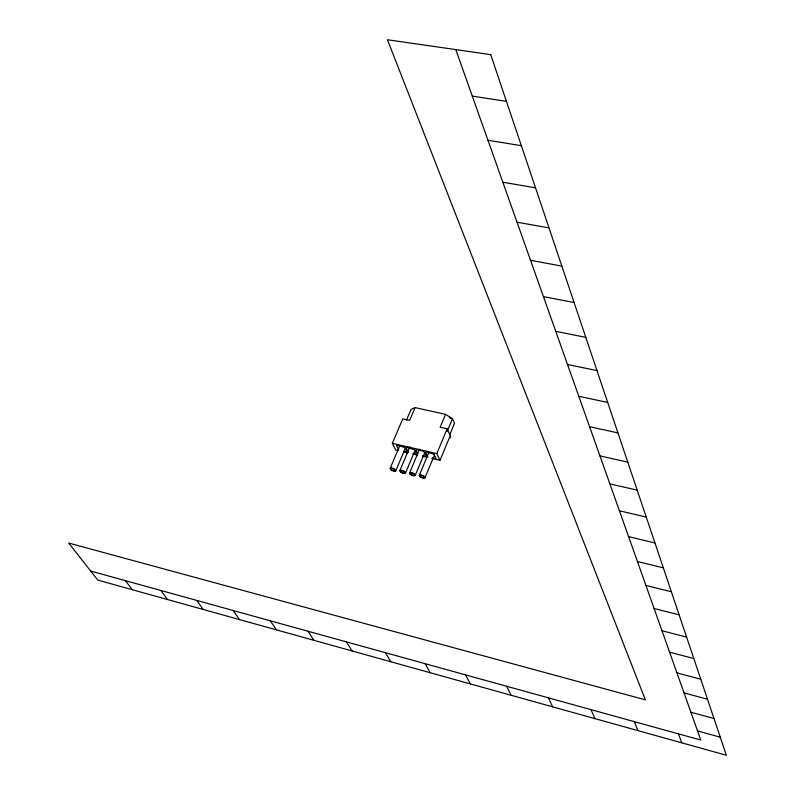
<?xml version="1.0" encoding="UTF-8"?>
<svg xmlns="http://www.w3.org/2000/svg" width="795" height="795" viewBox="0 0 795 795"><rect width="100%" height="100%" fill="white"/><g stroke="black" fill="none" stroke-linecap="round" stroke-linejoin="round"><path stroke-width="1.19" d="M431.784 458.417L440.013 460.335L449.702 436.952L450.05 437.707L450.586 436.415L447.128 428.843L440.142 427.263L445.528 414.364L452.484 418.657L454.531 423.228L449.642 435.024M424.957 477.845A3.101 1.183 22.8 0 0 421.449 475.042A3.101 1.183 22.8 0 0 420.108 476.692A3.101 1.183 22.8 0 0 424.957 477.845L434.428 455.098M440.013 460.335L436.833 453.597L447.128 428.843M447.118 431.566L452.484 418.657M415.169 475.519A3.091 1.173 22.9 0 0 411.661 472.727A3.091 1.173 22.9 0 0 410.339 474.377A3.091 1.173 22.9 0 0 415.169 475.519L424.669 452.842M419.382 475.211L428.873 452.484M409.614 472.896L419.601 449.096M399.875 470.59L409.902 446.85M405.43 473.214A3.081 1.173 23 0 0 401.912 470.421A3.081 1.173 23 0 0 400.62 472.071A3.081 1.173 23 0 0 405.43 473.214L414.473 451.719M390.186 468.295L399.756 445.737M395.721 470.908A3.071 1.173 23.1 0 0 392.203 468.126A3.071 1.173 23.1 0 0 390.931 469.775A3.071 1.173 23.1 0 0 395.721 470.908L405.271 448.34M397.888 450.536L395.691 450.02L392.333 443.302L402.757 418.836L409.634 420.386L415.07 407.587L445.528 414.364M406.503 420.048L411.025 409.415L415.07 407.587M472.3 96.106L506.435 101.353M487.961 140.258L521.351 145.684M502.857 182.234L535.522 187.819M517.038 222.202L549.007 227.907M530.543 260.283L561.846 266.116M543.442 296.624L574.099 302.547M555.755 331.336L585.806 337.348M567.531 364.517L596.985 370.599M578.8 396.288L607.688 402.429M589.602 426.716L617.944 432.907M599.947 455.893L627.772 462.124M609.884 483.897L637.193 490.157M392.333 443.302L436.833 453.597M403.472 451.172L407.01 451.997L404.804 447.515L397.53 445.17L396.526 445.597L398.752 450.079M413.132 453.418L416.689 454.243L414.513 449.761L407.209 447.406L406.195 447.833L408.392 452.315M422.841 455.674L426.408 456.509L424.252 452.017L422.503 450.944L416.928 449.652L415.904 450.079L417.643 453.667M432.579 457.94L436.167 458.775L434.04 454.283L426.686 451.918L425.653 452.345L427.799 456.827M403.393 451.808L406.692 452.584A1.53 0.596 23 0 0 407.358 453.2M412.973 454.044L417.673 455.137M422.384 456.231L427.084 457.324M619.434 510.788L646.246 517.078M628.606 536.645L654.951 542.945M637.431 561.509L663.318 567.829M645.918 585.458L671.368 591.778M654.106 608.523L679.129 614.843M661.996 630.753L686.602 637.073M669.609 652.208L693.816 658.518M676.952 672.908L700.773 679.218M684.048 692.912L707.5 699.202M690.905 712.24L713.99 718.511M697.533 730.923L720.27 737.184M90.68 571.039L700.773 740.046L455.793 49.608M449.255 417.445L451.232 418.667M125.451 580.668L132.397 589.741M160.789 590.456L167.526 599.529M196.693 600.404L203.232 609.477M233.203 610.52L239.524 619.593M270.31 620.796L276.402 629.869M308.043 631.25L313.906 640.323M346.411 641.873L352.036 650.946M385.436 652.685L390.812 661.748M425.126 663.686L430.244 672.739M465.512 674.875L470.362 683.919M506.604 686.254L511.175 695.287M548.421 697.841L552.704 706.864M590.983 709.627L594.958 718.64M634.301 721.631L637.978 730.625M678.413 733.845L681.762 742.828M490.734 54.636L387.453 39.75L645.371 699.858L68.658 543.035L97.815 580.102L726.342 755.25L490.734 54.636M420.625 476.652A2.325 0.884 22.8 0 0 424.262 477.507A2.325 0.884 22.8 0 0 421.628 475.42A2.325 0.884 22.8 0 0 420.625 476.652M391.438 469.726A2.305 0.875 23.1 0 0 395.036 470.58A2.305 0.875 23.1 0 0 392.392 468.493A2.305 0.875 23.1 0 0 391.438 469.726M401.127 472.021A2.315 0.884 23 0 0 404.734 472.886A2.315 0.884 23 0 0 402.101 470.789A2.315 0.884 23 0 0 401.127 472.021M410.856 474.337A2.315 0.884 22.9 0 0 414.473 475.191A2.315 0.884 22.9 0 0 411.84 473.095A2.315 0.884 22.9 0 0 410.856 474.337"/></g></svg>
